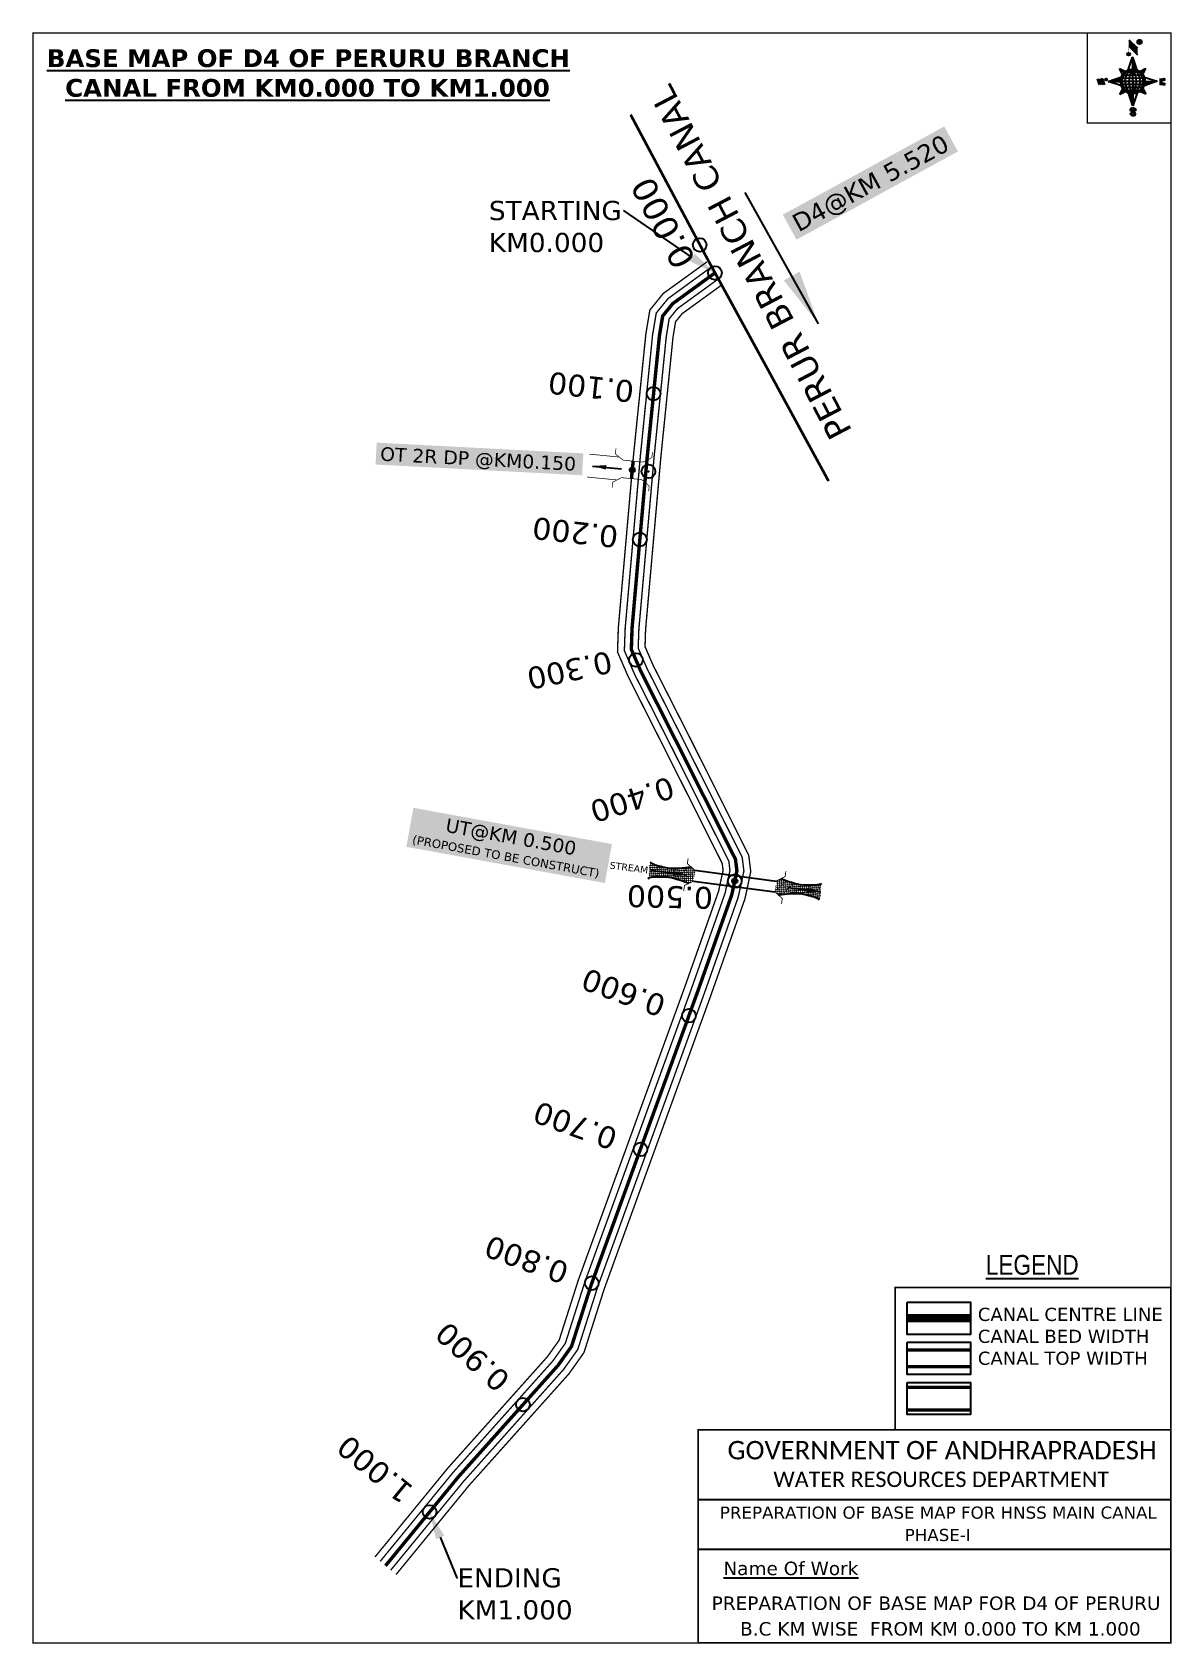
# Model space of a CAD drawing. Header units: inches. Extents: x 738941 to 739773, y 1624141 to 1625318.
import ezdxf
from ezdxf import colors
from ezdxf.entities.mleader import LeaderData, LeaderLine
from ezdxf.enums import TextEntityAlignment as Align
from ezdxf.math import Vec2, Vec3

# ---------------------------------------------------------------- set-up
doc = ezdxf.new("R2010")
doc.units = ezdxf.units.IN
doc.header["$MEASUREMENT"] = 0
doc.header["$PDMODE"] = 32
doc.header["$PDSIZE"] = 10
doc.linetypes.add('HIDDEN2', pattern=[0.1875, 0.125, -0.0625])
for name, color, linetype in [('AQUADUCT', 1, 'Continuous'), ('bord', 1, 'Continuous'), ('CANAL1', 1, 'Continuous'), ('CSMark', 72, 'Continuous'), ('DCBMS', 232, 'Continuous'), ('PAGE', 7, 'Continuous'), ('STRUCTURE', 5, 'Continuous'), ('TEXT', 7, 'Continuous'), ('ZZZZZZZ', 50, 'Continuous')]:
    doc.layers.add(name, color=color, linetype=linetype)
doc.styles.add('ARIALN', font='ARIALN_1.TTF')
doc.styles.get("Standard").update_dxf_attribs({"font": 'verdana_0.ttf'})
doc.dimstyles.get("Standard").update_dxf_attribs({"dimtxt": 0.18, "dimasz": 0.18, "dimexe": 0.18, "dimexo": 0.0625, "dimgap": 0.09, "dimtad": 0, "dimtih": 1, "dimtoh": 1, "dimdec": 4, "dimzin": 0, "dimdsep": 46, "dimtxsty": 'Standard', "dimcen": 0.09, "dimadec": 0, "dimazin": 0, "dimtfac": 1, "dimtdec": 4, "dimtofl": 0, "dimtmove": 0, "dimatfit": 3, "dimfxl": 0, "dimtolj": 1, "dimtzin": 0, "dimarcsym": 0})
pattern_1 = [(267.297113149, (-8720374.938, 50637915.138), (10.5367255337, -0.497431438), [])]
pattern_2 = [(357.297113149, (-8720374.938, 50637915.138), (0.497431438, 10.5367255337), [])]

# ---------------------------------------------------------------- blocks, each defined once
blk = doc.blocks.new('*X17')
at = {"color": 0, "linetype": 'Continuous'}
for p, q in [((6321.6, 240.5), (6322.3, 241.2)), ((6321.6, 240.3), (6322.3, 241)), ((6321.6, 240.1), (6322.3, 240.8)), ((6321.6, 239.9), (6322.4, 240.7)), ((6321.6, 239.8), (6322.4, 240.6)), ((6321.6, 239.6), (6322.5, 240.5)), ((6321.6, 239.4), (6322.5, 240.3)), ((6321.6, 239.2), (6322.6, 240.2)), ((6321.7, 239.1), (6322.6, 240.1)), ((6321.8, 240.8), (6322.4, 241.4)), ((6321.8, 239), (6322.7, 240)), ((6321.8, 239), (6322.8, 239.9)), ((6321.9, 238.9), (6322.9, 239.8)), ((6322, 238.8), (6323, 239.7)), ((6322.1, 241.3), (6322.4, 241.6)), ((6322.1, 238.7), (6323.1, 239.6)), ((6322.2, 238.6), (6323.1, 239.6)), ((6322.3, 238.5), (6323.2, 239.5)), ((6322.4, 238.5), (6323.3, 239.4)), ((6322.5, 238.4), (6323.4, 239.3)), ((6322.7, 238.4), (6323.6, 239.3)), ((6322.8, 238.3), (6323.7, 239.2)), ((6322.9, 238.3), (6323.8, 239.1)), ((6323.1, 238.2), (6323.9, 239.1)), ((6323.2, 238.2), (6324, 239)), ((6323.3, 238.2), (6324.2, 239)), ((6323.5, 238.1), (6324.3, 238.9)), ((6323.7, 238.1), (6324.4, 238.9)), ((6323.8, 238.1), (6324.6, 238.8)), ((6324.1, 238.2), (6324.7, 238.8)), ((6324.3, 238.3), (6324.9, 238.8)), ((6324.6, 238.3), (6325.1, 238.8)), ((6324.8, 238.4), (6325.2, 238.8)), ((6325.1, 238.5), (6325.4, 238.8)), ((6325.4, 238.6), (6325.6, 238.8))]:
    blk.add_line(p, q, dxfattribs=at)
blk = doc.blocks.new('*X16')
at = {"color": 0, "linetype": 'Continuous'}
for p, q in [((6324.4, 240.3), (6324.5, 240.4)), ((6324.6, 240.3), (6324.8, 240.5)), ((6324.7, 240.2), (6325, 240.5)), ((6324.8, 240.2), (6325.2, 240.6)), ((6325, 240.1), (6325.5, 240.6)), ((6325.1, 240.1), (6325.6, 240.6)), ((6325.2, 240), (6325.8, 240.6)), ((6325.3, 240), (6326, 240.6)), ((6325.4, 239.9), (6326.1, 240.6)), ((6325.5, 239.8), (6326.2, 240.5)), ((6325.6, 239.8), (6326.3, 240.5)), ((6325.7, 239.7), (6326.5, 240.4)), ((6325.9, 239.6), (6326.6, 240.3)), ((6326, 239.5), (6326.7, 240.3)), ((6326, 239.4), (6326.8, 240.2)), ((6326.1, 239.3), (6327, 240.2)), ((6326.2, 239.3), (6327.1, 240.1)), ((6326.3, 239.2), (6327.1, 240)), ((6326.4, 239.1), (6327.2, 239.9)), ((6326.5, 239), (6327.3, 239.8)), ((6326.5, 238.9), (6327.4, 239.7)), ((6326.6, 238.8), (6327.5, 239.6)), ((6326.7, 238.7), (6327.5, 239.5)), ((6326.8, 238.6), (6327.6, 239.4)), ((6326.8, 238.5), (6327.7, 239.3)), ((6326.8, 236.5), (6327.4, 237)), ((6326.9, 238.3), (6327.8, 239.2)), ((6326.9, 238.2), (6327.9, 239.1)), ((6326.9, 236.8), (6327.6, 237.4)), ((6327, 238.1), (6327.8, 239)), ((6327, 237.9), (6327.8, 238.8)), ((6327, 237.8), (6327.8, 238.6)), ((6327, 237.6), (6327.8, 238.4)), ((6327, 237.4), (6327.8, 238.2)), ((6327, 237.3), (6327.8, 238)), ((6327, 237.1), (6327.8, 237.9))]:
    blk.add_line(p, q, dxfattribs=at)
blk = doc.blocks.new('H')
at = {"layer": 'bord', "extrusion": (0.000427885, 0.004792, 0.999988)}
h = blk.add_hatch(dxfattribs=at)
h.set_pattern_fill('LINE', color=8, scale=84.387686, angle=-2.7029, style=0)
h.set_pattern_definition(pattern_2)
h.paths.add_polyline_path([(-492, 786, -0.090992), (-448, 775), (-486, 912)])
h = blk.add_hatch(dxfattribs=at)
h.set_pattern_fill('LINE', color=8, scale=84.387686, angle=-92.7029, style=0)
h.set_pattern_definition(pattern_1)
h.paths.add_polyline_path([(-625, 665, -0.090992), (-615, 710), (-751, 671)])
h = blk.add_hatch(dxfattribs=at)
h.set_pattern_fill('LINE', color=8, scale=84.387686, angle=-2.7029, style=0)
h.set_pattern_definition(pattern_2)
h.paths.add_polyline_path([(-504, 533, -0.090992), (-549, 543), (-510, 406)])
h = blk.add_hatch(dxfattribs=at)
h.set_pattern_fill('LINE', color=8, scale=84.387686, angle=-92.7029, style=0)
h.set_pattern_definition(pattern_1)
h.paths.add_polyline_path([(-246, 647), (-372, 653, -0.090992), (-382, 609)])
for p, q in [((-519, 1020, -1217), (-435, 927, -1216)), ((-516, 1087, -1217), (-432, 994, -1217)), ((-538, 774, -1216), (-487, 906, -1216)), ((-487, 906, -1216), (-493, 780, -1216)), ((-487, 906, -1216), (-448, 769, -1216)), ((-865, 701, -1215), (-847, 638, -1215)), ((-847, 700, -1215), (-829, 637, -1215)), ((-829, 699, -1215), (-811, 636, -1215)), ((-829, 699, -1215), (-811, 698, -1215)), ((-811, 698, -1215), (-794, 635, -1215)), ((-752, 665, -1215), (-615, 704, -1215)), ((-627, 794, -1216), (-567, 760, -1216)), ((-627, 794, -1216), (-584, 747, -1215)), ((-599, 731, -1215), (-627, 794, -1216)), ((-421, 753, -1216), (-359, 781, -1216)), ((-359, 781, -1216), (-405, 739, -1216)), ((-359, 781, -1216), (-392, 721, -1215)), ((-379, 693, -1215), (-246, 641, -1215)), ((-213, 669, -1215), (-217, 601, -1215)), ((-752, 665, -1215), (-625, 659, -1215)), ((-619, 614, -1215), (-752, 665, -1215)), ((-639, 526, -1214), (-606, 585, -1215)), ((-639, 526, -1214), (-593, 568, -1215)), ((-577, 553, -1215), (-639, 526, -1214)), ((-511, 400, -1214), (-549, 537, -1214)), ((-460, 533, -1215), (-511, 400, -1214)), ((-505, 527, -1214), (-511, 400, -1214)), ((-371, 513, -1214), (-431, 546, -1215)), ((-371, 513, -1214), (-414, 560, -1215)), ((-399, 576, -1215), (-371, 513, -1214)), ((-246, 641, -1215), (-383, 603, -1215)), ((-373, 647, -1215), (-246, 641, -1215)), ((-197, 600, -1215), (-194, 668, -1215))]:
    blk.add_line(p, q, dxfattribs=at)
at = {"layer": 'bord', "color": 8, "linetype": 'ByBlock', "extrusion": (0.000427885, 0.004792, 0.999988)}
for p, q in [((-375, 679, -1215), (-620, 691, -1215)), ((-386, 711, -1215), (-605, 722, -1215)), ((-411, 744, -1216), (-578, 752, -1216)), ((-493, 780, -1216), (-505, 527, -1214)), ((-373, 647, -1215), (-625, 659, -1215)), ((-378, 616, -1215), (-623, 628, -1215)), ((-392, 585, -1215), (-611, 595, -1215)), ((-420, 555, -1215), (-587, 562, -1215))]:
    blk.add_line(p, q, dxfattribs=at)
at = {"layer": 'bord', "extrusion": (0.000427885, 0.004792, 0.999988), "elevation": -1212}
for points, const_width in [([(-522, 960), (-516, 1093)], 1.61), ([(-434, 933), (-428, 1066)], 1.61), ([(-870, 707), (-846, 706)], 0.642), ([(-829, 643), (-821, 678)], 0.642), ([(-793, 641), (-782, 694)], 0.642), ([(-223, 676), (-174, 673)], 0.706), ([(-829, 643), (-855, 644)], 0.642), ([(-811, 642), (-784, 641)], 0.642), ([(-177, 605), (-226, 607)], 0.706), ([(-195, 645), (-185, 644)], 0.706)]:
    blk.add_lwpolyline(points, dxfattribs=dict(at, const_width=const_width))
for points, const_width in [([(-414, 1073, 1), (-398, 1058, 1)], 22.3), ([(-530, 950, 1), (-520, 939, 1)], 14.8), ([(-776, 697, 1), (-769, 690, 1)], 8.9), ([(-180, 618, 1), (-173, 611, 1)], 9.79), ([(-178, 667, 1), (-171, 660, 1)], 9.79), ([(-490, 362, 1), (-498, 369, 1)], 11.1), ([(-525, 322, 1), (-533, 329, 1)], 11.1)]:
    blk.add_lwpolyline(points, format="xyb", close=True, dxfattribs=dict(at, const_width=const_width))
for points in [[(-537, 317), (-531, 310), (-520, 307), (-505, 307), (-494, 310), (-486, 318), (-487, 326), (-491, 333), (-494, 336), (-503, 341), (-522, 347), (-530, 352), (-534, 355), (-537, 363), (-537, 373), (-530, 381), (-520, 384), (-504, 384), (-493, 380), (-487, 373)], [(-522, 348), (-526, 354), (-528, 361), (-528, 371), (-526, 375), (-521, 381), (-515, 384)], [(-505, 307), (-499, 312), (-497, 319), (-497, 327), (-501, 335), (-509, 343)]]:
    blk.add_lwpolyline(points, dxfattribs=at)
at = {"layer": 'bord', "extrusion": (0.000427885, 0.004792, 0.999988)}
for centre, radius in [((-406, 1065, -1212), 22.3), ((-525, 944, -1212), 14.8), ((-773, 694, -1212), 8.9), ((-498, 659, -1212), 127), ((-177, 615, -1212), 9.79), ((-174, 663, -1212), 9.79), ((-494, 365, -1212), 11.1), ((-529, 325, -1212), 11.1)]:
    blk.add_circle(centre, radius, dxfattribs=at)
at = {"layer": 'bord', "color": 8, "linetype": 'ByBlock', "extrusion": (0.000427885, 0.004792, 0.999988)}
for centre, radius, start, end in [((-482, 658, -1212), 128, 94.9254, 259.6691), ((-437, 656, -1212), 141, 113.2864, 241.308), ((-316, 651, -1212), 222, 142.5892, 212.0053), ((-560, 662, -1212), 141, 293.2864, 61.308), ((-681, 668, -1212), 222, 322.5892, 32.0053), ((-515, 660, -1212), 128, 274.9254, 79.6691)]:
    blk.add_arc(centre, radius, start, end, dxfattribs=at)
at = {"layer": 'bord', "extrusion": (0.000427885, 0.004792, 0.999988)}
for points in [[(-516, 1093, -1212), (-431, 1000, -1212), (-519, 1026, -1212), (-434, 933, -1212)], [(-864, 707, -1212), (-846, 706, -1212), (-846, 644, -1212), (-829, 643, -1212)], [(-829, 705, -1212), (-811, 704, -1212), (-811, 642, -1212), (-793, 641, -1212)], [(-193, 674, -1212), (-197, 606, -1212), (-213, 675, -1212), (-216, 607, -1212)]]:
    blk.add_solid(points, dxfattribs=at)
at = {"layer": 'bord', "extrusion": (0.000427885, 0.004792, 0.999988), "xscale": 7.977342409717546, "yscale": 7.977342408231451, "zscale": 7.977342408476333, "rotation": 138.0840426661453}
for name, p in [('*X16', (38301, -31929, -1212)), ('*X17', (38314, -31951, -1212))]:
    blk.add_blockref(name, p, dxfattribs=at)
blk = doc.blocks.new('OT')
at = {"layer": 'STRUCTURE', "color": 190}
for points, const_width in [([(769775.2, 1706601.8), (769775.2, 1706597.8), (769769.2, 1706593.8), (769761.8, 1706593.8), (769754.4, 1706593.8), (769748.4, 1706597.8), (769748.4, 1706601.8)], 0.5), ([(769751.4, 1706595.8), (769729.4, 1706595.8)], 0.5), ([(769761.8, 1706593.8), (769761.8, 1706581)], 2.5), ([(769751.4, 1706579), (769729.4, 1706579)], 0.5), ([(769748.4, 1706573), (769748.4, 1706577), (769754.4, 1706581), (769761.8, 1706581), (769761.8, 1706581), (769761.8, 1706581), (769769.2, 1706581), (769775.2, 1706577), (769775.2, 1706573)], 0.5)]:
    blk.add_lwpolyline(points, dxfattribs=dict(at, const_width=const_width))
at = {"layer": 'STRUCTURE', "color": 0}
blk.add_circle((769761.8, 1706587.4), 1.87, dxfattribs=at)
blk.add_leader([(769732.6, 1706587.4), (769753.8, 1706587.4)], dimstyle='Standard', override={"dimasz": 10, "dimgap": 0.09, "dimtad": 0}, dxfattribs=at)
blk = doc.blocks.new('UT')
at = {"layer": 'STRUCTURE'}
h = blk.add_hatch(dxfattribs=at)
h.set_pattern_fill('DASH', color=150, scale=8, angle=-39.6278, style=0)
h.set_pattern_definition([(320.372247933, (-4370.464, -6260.8811), (1.40800153113, 0.132407282), [1, -1])])
h.paths.add_polyline_path([(765163, 1700681.9), (765165.6, 1700680.6), (765167.2, 1700680.3), (765169.1, 1700680), (765172.4, 1700679.6), (765176.4, 1700679.3), (765179.5, 1700679.5), (765183.1, 1700679.9), (765187.7, 1700680.9), (765188.9, 1700681.2), (765193.1, 1700682.2), (765196.1, 1700680.2), (765196.1, 1700672.2), (765193.1, 1700670.2), (765190.5, 1700670.8), (765188.1, 1700671.3), (765185.5, 1700671.8), (765183.6, 1700672.1), (765181, 1700672.5), (765180.3, 1700672.5), (765178.5, 1700672.6), (765176.7, 1700672.6), (765174.6, 1700672.5), (765172.5, 1700672.3), (765170.4, 1700672), (765168.5, 1700671.7), (765166.1, 1700671.2), (765165, 1700670.8), (765163, 1700669.7)])
h.paths.add_polyline_path([(765259.1, 1700682.2), (765256.1, 1700680.2), (765256.1, 1700672.2), (765259.1, 1700670.2), (765261.9, 1700671), (765264.4, 1700671.6), (765266.4, 1700672), (765269.1, 1700672.5), (765272.7, 1700673), (765276.1, 1700673.1), (765278.6, 1700672.9), (765281.2, 1700672.7), (765283.9, 1700672.3), (765286.4, 1700671.9), (765288, 1700671.3), (765289.2, 1700670.6), (765289.1, 1700682.7), (765287.6, 1700681.8), (765285.7, 1700681.2), (765283, 1700680.7), (765281.2, 1700680.4), (765276.7, 1700679.9), (765272.7, 1700679.9), (765268.7, 1700680.3), (765264.8, 1700681), (765261.2, 1700681.7)])
at = {"layer": 'STRUCTURE', "color": 150, "const_width": 0.628}
for points in [[(765190.1, 1700688.2), (765190.1, 1700684.2), (765196.1, 1700680.2), (765256.1, 1700680.2), (765262.1, 1700684.2), (765262.1, 1700688.2)], [(765190.1, 1700664.2), (765190.1, 1700668.2), (765196.1, 1700672.2), (765256.1, 1700672.2), (765262.1, 1700668.2), (765262.1, 1700664.2)]]:
    blk.add_lwpolyline(points, dxfattribs=at)
at = {"layer": 'STRUCTURE', "color": 150}
for points in [[(765196.1, 1700680.2), (765256.1, 1700680.2)], [(765196.1, 1700672.2), (765256.1, 1700672.2)], [(765196.1, 1700672.2), (765256.1, 1700672.2)]]:
    blk.add_lwpolyline(points, dxfattribs=at)
at = {"layer": 'STRUCTURE', "color": 0}
blk.add_circle((765226.1, 1700676.2), 1.89, dxfattribs=at)
at = {"layer": 'STRUCTURE', "color": 150}
for points in [[(765163, 1700681.9), (765164.4, 1700681.1), (765167.9, 1700680.2), (765171.2, 1700679.8), (765176.1, 1700679.4), (765184.7, 1700680.3), (765193.1, 1700682.2)], [(765289.1, 1700682.7), (765287.8, 1700681.9), (765284.3, 1700680.9), (765280.9, 1700680.4), (765276.1, 1700679.8), (765267.4, 1700680.5), (765259.1, 1700682.2)], [(765163, 1700669.7), (765164.3, 1700670.6), (765167.8, 1700671.6), (765171.2, 1700672.1), (765176, 1700672.6), (765184.7, 1700672), (765193.1, 1700670.2)], [(765289.2, 1700670.6), (765287.8, 1700671.4), (765284.2, 1700672.3), (765280.9, 1700672.7), (765276.1, 1700673.1), (765267.4, 1700672.2), (765259.1, 1700670.2)]]:
    blk.add_spline(points, degree=3, dxfattribs=at)
at = {"layer": 'STRUCTURE', "color": 0}
blk.add_text('STREAM', height=5, dxfattribs=at).set_placement((765148.2, 1700675.8), align=Align.MIDDLE_CENTER)
for points in [[(765190.9, 1700676), (765164.2, 1700675.8)], [(765289.3, 1700676.7), (765265.4, 1700676.4)]]:
    blk.add_leader(points, dimstyle='Standard', override={"dimasz": 10, "dimgap": 0.09, "dimtad": 0}, dxfattribs=at)

msp = doc.modelspace()

# ---------------------------------------------------------------- linework, layer by layer
at = {"color": 3}
for p in [(739439.5, 1625141.9), (739394.7, 1625053.8), (739384.7, 1624947.4)]:
    msp.add_point(p, dxfattribs=at)
at = {"layer": 'CANAL1', "color": 1, "linetype": 'HIDDEN2', "ltscale": 100}
for points, const_width in [([(739378, 1625257.4), (739434.4, 1625151.5), (739480.7, 1625066.8), (739505.1, 1625021.9), (739522.5, 1624990)], 2), ([(739439.5, 1625141.9), (739408.7, 1625119.5), (739401.4, 1625110.5), (739399, 1625096.1), (739390.1, 1625007.9), (739384.7, 1624947.4)], 2.5), ([(739384.7, 1624947.4), (739379, 1624882.3), (739378.5, 1624867.1), (739385.5, 1624851), (739412.1, 1624798.3), (739454.5, 1624714), (739455.6, 1624705.5), (739454, 1624698)], 2.5), ([(739454, 1624698), (739451.8, 1624687.9), (739427.1, 1624617.8), (739349.2, 1624403.3), (739334.8, 1624358.3), (739325.1, 1624344.6), (739252.2, 1624263.1), (739199, 1624198.2)], 2.5)]:
    msp.add_lwpolyline(points, dxfattribs=dict(at, const_width=const_width))
at = {"layer": 'CANAL1', "color": 200, "const_width": 1}
for points in [[(739433.7, 1625150), (739401.8, 1625126.9), (739392, 1625114.8), (739389.1, 1625097.4), (739380.1, 1625008.9), (739369, 1624882.9), (739368.4, 1624865.2), (739376.4, 1624846.8), (739403.2, 1624793.8), (739444.8, 1624711), (739445.5, 1624705.9), (739442.2, 1624690.6), (739417.7, 1624621.2), (739339.7, 1624406.5), (739325.8, 1624362.9), (739317.2, 1624350.8), (739244.6, 1624269.6), (739191.3, 1624204.6)], [(739445.4, 1625133.8), (739415.6, 1625112.2), (739410.8, 1625106.3), (739408.9, 1625094.8), (739400, 1625007), (739388.9, 1624881.7), (739388.5, 1624869.1), (739394.5, 1624855.3), (739421.1, 1624802.9), (739464.2, 1624716.9), (739465.7, 1624705), (739461.5, 1624685.2), (739436.5, 1624614.4), (739358.6, 1624400), (739343.9, 1624353.8), (739332.9, 1624338.3), (739259.8, 1624256.6), (739206.7, 1624191.8)]]:
    msp.add_lwpolyline(points, dxfattribs=at)
at = {"layer": 'CANAL1', "color": 5, "const_width": 1}
for points in [[(739436.6, 1625146), (739405.3, 1625123.2), (739396.7, 1625112.7), (739394, 1625096.7), (739385.1, 1625008.4), (739374, 1624882.6), (739373.4, 1624866.2), (739380.9, 1624848.9), (739407.7, 1624796.1), (739449.7, 1624712.5), (739450.5, 1624705.7), (739447, 1624689.3), (739422.4, 1624619.5), (739344.4, 1624404.9), (739330.3, 1624360.6), (739321.2, 1624347.7), (739248.4, 1624266.4), (739195.1, 1624201.4)], [(739442.5, 1625137.9), (739412.2, 1625115.9), (739406.1, 1625108.4), (739404, 1625095.4), (739395.1, 1625007.5), (739384, 1624882), (739383.5, 1624868.1), (739390, 1624853.1), (739416.6, 1624800.6), (739459.4, 1624715.5), (739460.7, 1624705.3), (739456.6, 1624686.5), (739431.8, 1624616.1), (739353.9, 1624401.7), (739339.4, 1624356.1), (739329, 1624341.5), (739256, 1624259.8), (739202.8, 1624195)]]:
    msp.add_lwpolyline(points, dxfattribs=at)
at = {"layer": 'CANAL1', "color": 1, "linetype": 'HIDDEN2', "ltscale": 100, "const_width": 6, "elevation": -0.4}
msp.add_lwpolyline([(739626.1, 1624378.9), (739580, 1624378.9)], dxfattribs=at)
at = {"layer": 'CANAL1', "color": 5, "const_width": 2.4, "elevation": -0.4}
for points in [[(739626.1, 1624355.6), (739580, 1624355.6)], [(739626.1, 1624343.6), (739580, 1624343.6)]]:
    msp.add_lwpolyline(points, dxfattribs=at)
at = {"layer": 'CANAL1', "color": 200, "const_width": 2.4, "elevation": -0.4}
for points in [[(739626.1, 1624328.4), (739580, 1624328.4)], [(739626.1, 1624311.9), (739580, 1624311.9)]]:
    msp.add_lwpolyline(points, dxfattribs=at)
at = {"layer": 'CANAL1', "color": 3}
for p in [(739428.4, 1625162.4), (739381.8, 1624859.4), (739420.5, 1624599.7), (739385.1, 1624502.1), (739349.6, 1624404.5), (739299.3, 1624315.8), (739231.2, 1624237.5)]:
    msp.add_point(p, dxfattribs=at)
at = {"layer": 'PAGE', "const_width": 1}
msp.add_lwpolyline([(738941.5, 1625317.1), (738941.5, 1624141.9), (739772.5, 1624141.9), (739772.5, 1625317.1), (738941.5, 1625317.1)], dxfattribs=at)
at = {"layer": 'PAGE'}
for points, const_width in [([(739772.5, 1625317.1), (739711.4, 1625317.1), (739711.4, 1625251.4), (739772.5, 1625251.4)], 1), ([(739772.5, 1624297.5), (739571.2, 1624297.5), (739571.2, 1624401.3), (739772.5, 1624401.3)], 1.2), ([(739427.2, 1624297.5), (739772.5, 1624297.5), (739772.5, 1624141.9), (739427.4, 1624141.9)], 1.2)]:
    msp.add_lwpolyline(points, close=True, dxfattribs=dict(at, const_width=const_width))
at = {"layer": 'PAGE', "elevation": -0.4}
for points in [[(739580, 1624390.6), (739626.1, 1624390.6), (739626.1, 1624367.1), (739580, 1624367.1)], [(739580, 1624361.4), (739626.1, 1624361.4), (739626.1, 1624337.9), (739580, 1624337.9)], [(739580, 1624332.1), (739626.1, 1624332.1), (739626.1, 1624308.6), (739580, 1624308.6)]]:
    msp.add_lwpolyline(points, close=True, dxfattribs=at)
at = {"layer": 'PAGE'}
for points in [[(739427.3, 1624246.5), (739772.5, 1624246.5)], [(739427.3, 1624210.2), (739772.5, 1624210.2)]]:
    msp.add_lwpolyline(points, dxfattribs=at)
at = {"layer": 'ZZZZZZZ'}
for p in [(739391, 1624997, 4), (739454, 1624698, 4)]:
    msp.add_point(p, dxfattribs=at)

# ---------------------------------------------------------------- block references
at = {"layer": 'AQUADUCT', "color": 1, "xscale": 0.0703495379661093, "yscale": 0.07034953800030053, "zscale": 0.07034953795990817, "rotation": 3.078330607406165}
msp.add_blockref('H', (739782.1, 1625237.7, 85.4), dxfattribs=at)
at = {"layer": 'STRUCTURE', "color": 0}
for name, p, rotation in [('OT', (-192401.7, 1188.4), 354.4296747231), ('UT', (-242279.7, 39116.3, 4), 352.4612894014686)]:
    msp.add_blockref(name, p, dxfattribs=dict(at, rotation=rotation))

# ---------------------------------------------------------------- texts
at = {"layer": 'CSMark', "color": 1}
msp.add_text('PERUR BRANCH CANAL', height=18, rotation=117.6337, dxfattribs=at).set_placement((739540.1, 1625026.5))
for s, height, rotation, p in [('0.000', 18, 117.6337, (739418, 1625147)), ('0.100', 16, 173.7634, (739380.3, 1625055.1)), ('0.200', 16, 173.7634, (739368.8, 1624949)), ('0.300', 16, 191.9316, (739364.2, 1624858.3)), ('0.400', 16, 197.8292, (739409.1, 1624767)), ('0.500', 16, 178.6287, (739438.1, 1624685.6)), ('0.600', 16, 160.0412, (739402.3, 1624605.8)), ('0.700', 16, 160.0412, (739367, 1624508.7)), ('0.800', 16, 160.0412, (739331.5, 1624410.8)), ('0.900', 16, 138.1855, (739285.9, 1624329.6)), ('1.000', 16, 140.6865, (739215.5, 1624248.7))]:
    msp.add_text(s, height=height, rotation=rotation, dxfattribs=at).set_placement(p, align=Align.MIDDLE_LEFT)
at = {"layer": 'PAGE', "extrusion": (0.000201441, 0.004807, 0.999988), "style": 'ARIALN'}
msp.add_text('%%ULEGEND', height=14.4, rotation=359.9999, dxfattribs=at).set_placement((739671.2, 1624398.4, 7957.3), align=Align.MIDDLE)
at = {"layer": 'PAGE', "extrusion": (0.000201441, 0.004807, 0.999988)}
for s, height, p in [('PREPARATION OF BASE MAP FOR HNSS MAIN CANAL', 8.878, (739443.1, 1624213.1, 7956.4)), ('%%UName Of Work', 9.822, (739445.7, 1624171.9, 7955))]:
    msp.add_text(s, height=height, rotation=359.9999, dxfattribs=at).set_placement(p)
for s, height, p in [('PHASE-I', 8.88, (739602.2, 1624201.2, 7956.3)), ('PREPARATION OF BASE MAP FOR D4 OF PERURU', 9.822, (739601, 1624151.4, 7955.1)), (' B.C KM WISE  FROM KM 0.000 TO KM 1.000', 9.822, (739602, 1624132.7, 7955.1))]:
    msp.add_text(s, height=height, rotation=359.9999, dxfattribs=at).set_placement(p, align=Align.MIDDLE_CENTER)
at = {"layer": 'PAGE', "extrusion": (0.000201441, 0.004807, 0.999988), "attachment_point": 1, "text_direction": (1, -1e-06, -0.000201)}
for s, insert, char_height, width in [('CANAL CENTRE LINE CANAL BED WIDTH {\\H2.3741x; }CANAL TOP WIDTH{\\H1.9188x; }', (739631.5, 1624386.5, -0.4), 9.6, 168.926), ('\\pi3.5885;{\\fCalibri|b0|i0|c0|p34;\\H1.3333x;GOVERNMENT OF ANDHRAPRADESH\\P\\pi37.073;\\H0.83998x;WATER RESOURCES DEPARTMENT}', (739445.1, 1624289.3, -1.3), 10.059, 321.276)]:
    msp.add_mtext(s, dxfattribs=dict(at, insert=insert, char_height=char_height, width=width))
at = {"layer": 'STRUCTURE', "color": 5, "attachment_point": 1, "bg_fill": 1, "box_fill_scale": 1.3, "bg_fill_color": 7, "bg_fill_true_color": 16777215, "bg_fill_transparency": 4390977}
for s, insert, char_height, width, rotation in [('{\\C1;D4@KM 5.520}', (739494.4, 1625182.9), 13, 126.529, 28.6324), ('OT 2R DP @KM0.150', (739195.4, 1625014.9), 10, 145.056, 357.0261), ('\\pi22.615;UT@KM 0.500\\P\\pi0.42987;{\\H0.625x;(PROPOSED TO BE CONSTRUCT)}', (739221.8, 1624748, 4), 10, 141.361, 349.6552)]:
    msp.add_mtext(s, dxfattribs=dict(at, insert=insert, char_height=char_height, width=width, rotation=rotation))
at = {"layer": 'TEXT', "color": 1, "insert": (738942.9, 1625305.2), "char_height": 13, "width": 395.395, "attachment_point": 1}
msp.add_mtext('\\pi8.8044;{\\fVerdana|b1|i0|c0|p34;\\LBASE MAP OF D4 OF PERURU BRANCH \\P\\pi22.18;CANAL FROM KM0.000 TO KM1.000}', dxfattribs=at)

# ---------------------------------------------------------------- leaders
at = {"layer": 'CANAL1', "color": 1}
msp.add_leader([(739515.1, 1625104.7), (739461.7, 1625200.6)], dimstyle='Standard', override={"dimasz": 40, "dimgap": 0.09, "dimtad": 0, "dimtfill": 2, "dimtfillclr": 5}, dxfattribs=at)
at = {"layer": 'DCBMS', "color": 5}
ml = msp.add_multileader_mtext('Standard', dxfattribs=at)
ml.set_content('STARTING \\PKM0.000', color=5)
ml.set_leader_properties()
ml.build(insert=Vec2(0, 0))
ml.multileader.update_dxf_attribs({"dogleg_length": 0.36, "arrow_head_size": 20})
ctx = ml.context
ctx.base_point, ctx.char_height, ctx.arrow_head_size, ctx.landing_gap_size, ctx.plane_origin = Vec3(739274.4, 1625187.3), 14, 20, 0.09, Vec3(740447.2, 1625353.7)
notes = []
notes.append((ctx, [(0, (1, 1, 0), (739373.2, 1625187.3), (-1, 0), 0.36, [(0, [(739439.5, 1625141.9)], 0, [])])]))
ctx.mtext.insert, ctx.mtext.width, ctx.mtext.flow_direction = Vec3(739274.5, 1625194.5), 121.426, 5
ml = msp.add_multileader_mtext('Standard', dxfattribs=at)
ml.set_content('ENDING \\PKM1.000', color=5)
ml.set_leader_properties()
ml.build(insert=Vec2(0, 0))
ml.multileader.update_dxf_attribs({"dogleg_length": 0.36, "arrow_head_size": 20})
ctx = ml.context
ctx.base_point, ctx.char_height, ctx.arrow_head_size, ctx.landing_gap_size, ctx.plane_origin = Vec3(739251.4, 1624189.3), 14, 20, 0.09, Vec3(740230.4, 1624416.4)
notes.append((ctx, [(1, (1, 1, 0), (739251.1, 1624189.3), (1, 0), 0.36, [(0, [(739231.2, 1624237.5)], 0, [])])]))
ctx.mtext.insert, ctx.mtext.width, ctx.mtext.flow_direction = Vec3(739251.5, 1624196.4), 121.426, 5
for ctx, leaders in notes:
    for number, flags, end, landing, length, lines in leaders:
        leader = LeaderData()
        leader.index, (leader.has_last_leader_line, leader.has_dogleg_vector, leader.attachment_direction) = number, flags
        leader.last_leader_point, leader.dogleg_vector, leader.dogleg_length = Vec3(end), Vec3(landing), length
        for number, points, colour, breaks in lines:
            line = LeaderLine()
            line.index, line.vertices, line.color, line.breaks = number, Vec3.list(points), colors.encode_raw_color(colour), breaks
            leader.lines.append(line)
        ctx.leaders.append(leader)

doc.saveas('drawing.dxf')
